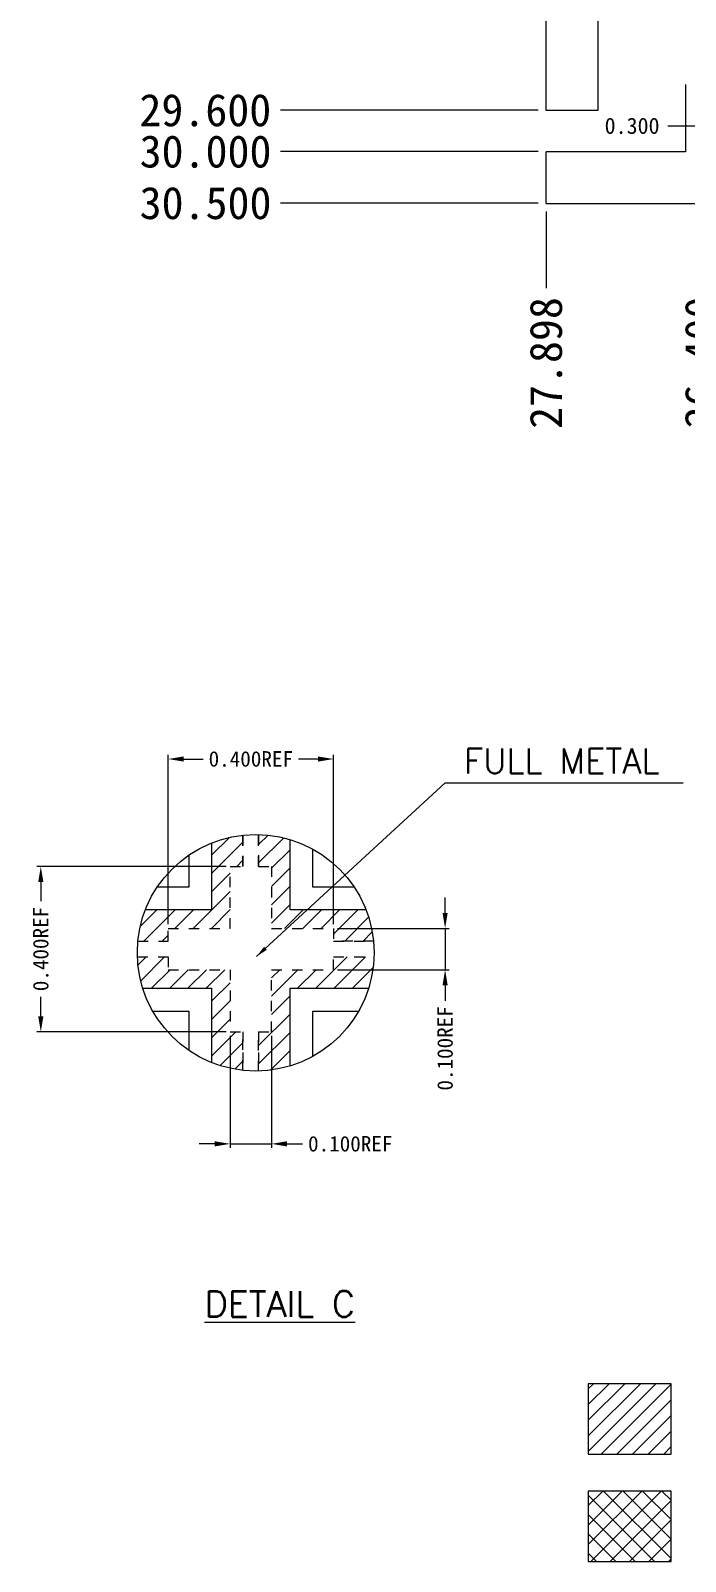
# Model space of a CAD drawing. Extents: x 1695.8 to 1728.7, y 273.4 to 317.1.
# Drawn here: x 1695.8 to 1702.14, y 273.42 to 288.24 of the extents above; entities that cross this region are included whole.
import ezdxf

# ---------------------------------------------------------------- set-up
doc = ezdxf.new("R2010")
doc.units = 0
doc.header["$MEASUREMENT"] = 0
doc.linetypes.add('CENTER', pattern=[2, 1.25, -0.25, 0.25, -0.25])
doc.linetypes.add('HIDDEN', pattern=[0.375, 0.25, -0.125])
for name, color, linetype in [('ETCH', 4, 'Continuous'), ('LFBOTTOM', 4, 'Continuous'), ('LFTOP', 7, 'Continuous'), ('TOP ETCH', 6, 'Continuous'), ('标注', 4, 'Continuous')]:
    doc.layers.add(name, color=color, linetype=linetype)
doc.layers.add('PKG', color=2, linetype='CENTER', lineweight=35)
doc.styles.add('SIMPLEX', font='SIMPLEX')
doc.styles.add('宋体', font='')
doc.styles.get('宋体').set_extended_font_data('SimSun')
doc.dimstyles.get("Standard").update_dxf_attribs({"dimscale": 1.5625, "dimtxt": 0.16, "dimasz": 0.16, "dimexe": 0.05, "dimexo": 0.05, "dimgap": 0.05, "dimtad": 0, "dimtih": 1, "dimtoh": 1, "dimdec": 3, "dimzin": 1, "dimdsep": 46, "dimtxsty": 'SIMPLEX', "dimcen": 0.009, "dimclrd": 256, "dimclre": 256, "dimclrt": 256, "dimadec": 0, "dimazin": 1, "dimtp": 0.05, "dimtm": 0.03, "dimtfac": 1, "dimtdec": 3, "dimtofl": 0, "dimtmove": 0, "dimatfit": 0, "dimfxl": 1, "dimtolj": 1, "dimtzin": 0, "dimlwd": -1, "dimlwe": -1, "dimarcsym": 0})

# ---------------------------------------------------------------- blocks, each defined once
blk = doc.blocks.new('*D6')
at = {"layer": 'Defpoints', "color": 0, "transparency": 16777216}
for p in [(1214.551, -439.265), (1184.082, -469.764), (1186.653, -469.765)]:
    blk.add_point(p, dxfattribs=at)
at = {"layer": '标注', "lineweight": 0, "transparency": 16777216}
for p, q in [((1184.582, -469.764), (1184.082, -469.764)), ((1185.082, -469.765), (1184.582, -469.764)), ((1186.575, -469.765), (1185.082, -469.765))]:
    blk.add_line(p, q, dxfattribs=at)
at = {"layer": '标注', "lineweight": 0, "transparency": 16777216, "insert": (1183.358, -469.764), "char_height": 0.3125, "attachment_point": 5, "style": '宋体'}
blk.add_mtext('\\A1;30.500', dxfattribs=at)
blk = doc.blocks.new('*D7')
at = {"layer": 'Defpoints', "color": 0, "transparency": 16777216}
for p in [(1214.551, -439.265), (1186.653, -469.765), (1186.653, -470.587)]:
    blk.add_point(p, dxfattribs=at)
at = {"layer": '标注', "lineweight": 0, "transparency": 16777216}
blk.add_line((1186.653, -469.844), (1186.653, -470.587), dxfattribs=at)
at = {"layer": '标注', "lineweight": 0, "transparency": 16777216, "insert": (1186.653, -471.311), "char_height": 0.3125, "attachment_point": 5, "rotation": 90, "style": '宋体'}
blk.add_mtext('\\A1;27.898', dxfattribs=at)
blk = doc.blocks.new('*D8')
at = {"layer": 'Defpoints', "color": 0, "transparency": 16777216}
for p in [(1214.551, -439.265), (1188.151, -468.615), (1188.153, -470.58)]:
    blk.add_point(p, dxfattribs=at)
at = {"layer": '标注', "lineweight": 0, "transparency": 16777216}
for p, q in [((1188.151, -468.694), (1188.151, -469.58)), ((1188.151, -469.58), (1188.153, -470.08)), ((1188.153, -470.08), (1188.153, -470.58))]:
    blk.add_line(p, q, dxfattribs=at)
at = {"layer": '标注', "lineweight": 0, "transparency": 16777216, "insert": (1188.153, -471.306), "char_height": 0.3125, "attachment_point": 5, "rotation": 90, "style": '宋体'}
blk.add_mtext('\\A1;26.400', dxfattribs=at)
blk = doc.blocks.new('*D11')
at = {"layer": 'Defpoints', "color": 0, "transparency": 16777216}
for p in [(1214.551, -439.265), (1184.082, -469.265), (1186.653, -469.265)]:
    blk.add_point(p, dxfattribs=at)
at = {"layer": '标注', "lineweight": 0, "transparency": 16777216}
for p, q in [((1184.582, -469.265), (1184.082, -469.265)), ((1185.082, -469.265), (1184.582, -469.265)), ((1186.575, -469.265), (1185.082, -469.265))]:
    blk.add_line(p, q, dxfattribs=at)
at = {"layer": '标注', "lineweight": 0, "transparency": 16777216, "insert": (1183.358, -469.265), "char_height": 0.3125, "attachment_point": 5, "style": '宋体'}
blk.add_mtext('\\A1;30.000', dxfattribs=at)
blk = doc.blocks.new('*D12')
at = {"layer": 'Defpoints', "color": 0, "transparency": 16777216}
for p in [(1214.551, -439.265), (1184.082, -468.865), (1186.653, -468.865)]:
    blk.add_point(p, dxfattribs=at)
at = {"layer": '标注', "lineweight": 0, "transparency": 16777216}
for p, q in [((1184.582, -468.865), (1184.082, -468.865)), ((1185.082, -468.865), (1184.582, -468.865)), ((1186.575, -468.865), (1185.082, -468.865))]:
    blk.add_line(p, q, dxfattribs=at)
at = {"layer": '标注', "lineweight": 0, "transparency": 16777216, "insert": (1183.356, -468.865), "char_height": 0.3125, "attachment_point": 5, "style": '宋体'}
blk.add_mtext('\\A1;29.600', dxfattribs=at)
blk = doc.blocks.new('*D18')
at = {"layer": 'Defpoints', "color": 0, "transparency": 16777216}
for p in [(1183.596, -476.183), (1181.764, -477.783), (1183.596, -477.783)]:
    blk.add_point(p, dxfattribs=at)
at = {"layer": '标注', "lineweight": 0, "transparency": 16777216}
for p, q in [((1183.556, -476.183), (1181.724, -476.183)), ((1181.764, -476.333), (1181.764, -476.521)), ((1181.764, -477.633), (1181.764, -477.445)), ((1183.556, -477.783), (1181.724, -477.783))]:
    blk.add_line(p, q, dxfattribs=at)
at = {"layer": '标注', "transparency": 16777216}
for points in [[(1181.789, -476.333), (1181.739, -476.333), (1181.764, -476.183)], [(1181.739, -477.633), (1181.789, -477.633), (1181.764, -477.783)]]:
    blk.add_solid(points, dxfattribs=at)
at = {"layer": '标注', "lineweight": 0, "transparency": 16777216, "insert": (1181.764, -476.983), "char_height": 0.15, "attachment_point": 5, "rotation": 90, "style": '宋体'}
blk.add_mtext('\\A1;0.400REF', dxfattribs=at)
blk = doc.blocks.new('*D19')
at = {"layer": 'Defpoints', "color": 0, "transparency": 16777216}
for p in [(1184.596, -475.144), (1182.996, -476.783), (1184.596, -476.783)]:
    blk.add_point(p, dxfattribs=at)
at = {"layer": '标注', "lineweight": 0, "transparency": 16777216}
for p, q in [((1182.996, -476.743), (1182.996, -475.104)), ((1183.146, -475.144), (1183.334, -475.144)), ((1184.446, -475.144), (1184.258, -475.144)), ((1184.596, -476.743), (1184.596, -475.104))]:
    blk.add_line(p, q, dxfattribs=at)
at = {"layer": '标注', "transparency": 16777216}
for points in [[(1183.146, -475.119), (1183.146, -475.169), (1182.996, -475.144)], [(1184.446, -475.169), (1184.446, -475.119), (1184.596, -475.144)]]:
    blk.add_solid(points, dxfattribs=at)
at = {"layer": '标注', "lineweight": 0, "transparency": 16777216, "insert": (1183.796, -475.144), "char_height": 0.15, "attachment_point": 5, "style": '宋体'}
blk.add_mtext('\\A1;0.400REF', dxfattribs=at)
blk = doc.blocks.new('*D20')
at = {"layer": 'Defpoints', "color": 0, "transparency": 16777216}
for p in [(1184.596, -476.783), (1184.596, -477.183), (1185.676, -477.183)]:
    blk.add_point(p, dxfattribs=at)
at = {"layer": '标注', "lineweight": 0, "transparency": 16777216}
for p, q in [((1185.676, -476.633), (1185.676, -476.483)), ((1184.636, -476.783), (1185.716, -476.783)), ((1185.676, -476.783), (1185.676, -477.183)), ((1184.636, -477.183), (1185.716, -477.183)), ((1185.676, -477.333), (1185.676, -477.483))]:
    blk.add_line(p, q, dxfattribs=at)
at = {"layer": '标注', "transparency": 16777216}
for points in [[(1185.651, -476.633), (1185.701, -476.633), (1185.676, -476.783)], [(1185.701, -477.333), (1185.651, -477.333), (1185.676, -477.183)]]:
    blk.add_solid(points, dxfattribs=at)
at = {"layer": '标注', "lineweight": 0, "transparency": 16777216, "insert": (1185.676, -477.945), "char_height": 0.15, "attachment_point": 5, "rotation": 90, "style": '宋体'}
blk.add_mtext('\\A1;0.100REF', dxfattribs=at)
blk = doc.blocks.new('*D21')
at = {"layer": 'Defpoints', "color": 0, "transparency": 16777216}
for p in [(1183.596, -477.783), (1183.996, -477.783), (1183.996, -478.869)]:
    blk.add_point(p, dxfattribs=at)
at = {"layer": '标注', "lineweight": 0, "transparency": 16777216}
for p, q in [((1183.596, -477.823), (1183.596, -478.909)), ((1183.996, -477.823), (1183.996, -478.909)), ((1183.446, -478.869), (1183.296, -478.869)), ((1183.596, -478.869), (1183.996, -478.869)), ((1184.146, -478.869), (1184.296, -478.869))]:
    blk.add_line(p, q, dxfattribs=at)
at = {"layer": '标注', "transparency": 16777216}
for points in [[(1183.446, -478.894), (1183.446, -478.844), (1183.596, -478.869)], [(1184.146, -478.844), (1184.146, -478.894), (1183.996, -478.869)]]:
    blk.add_solid(points, dxfattribs=at)
at = {"layer": '标注', "lineweight": 0, "transparency": 16777216, "insert": (1184.758, -478.869), "char_height": 0.15, "attachment_point": 5, "style": '宋体'}
blk.add_mtext('\\A1;0.100REF', dxfattribs=at)
blk = doc.blocks.new('*D36')
at = {"layer": 'Defpoints', "color": 0, "transparency": 16777216}
for p in [(1188.301, -468.615), (1188.601, -468.629), (1188.601, -469.016)]:
    blk.add_point(p, dxfattribs=at)
at = {"layer": '标注', "lineweight": 0, "transparency": 16777216}
for p, q in [((1188.301, -468.655), (1188.301, -469.055)), ((1188.601, -468.668), (1188.601, -469.055)), ((1187.832, -469.016), (1187.988, -469.016)), ((1187.988, -469.016), (1188.144, -469.016)), ((1188.301, -469.016), (1188.601, -469.016)), ((1188.757, -469.016), (1188.913, -469.016))]:
    blk.add_line(p, q, dxfattribs=at)
at = {"layer": '标注', "transparency": 16777216}
for points in [[(1188.144, -469.042), (1188.144, -468.99), (1188.301, -469.016)], [(1188.757, -468.99), (1188.757, -469.042), (1188.601, -469.016)]]:
    blk.add_solid(points, dxfattribs=at)
at = {"layer": '标注', "lineweight": 0, "transparency": 16777216, "insert": (1187.485, -469.016), "char_height": 0.1562, "attachment_point": 5, "style": '宋体'}
blk.add_mtext('\\A1;0.300', dxfattribs=at)

msp = doc.modelspace()

# ---------------------------------------------------------------- hatches: boundary and pattern name
at = {"layer": 'ETCH', "lineweight": 0}
h = msp.add_hatch(dxfattribs=at)
h.set_pattern_fill('ANSI31', color=256)
h.set_pattern_definition([(45, (594.21612, -0.71446), (-0.088388348, 0.088388348), [])])
h.paths.add_polyline_path([(1697.7322, 280.148), (1697.8562, 280.148), (1697.8562, 280.4508, 0.0687316), (1697.5522, 280.3747), (1697.5522, 279.728), (1696.9124, 279.728, 0.0685543), (1696.8398, 279.424), (1697.1322, 279.424), (1697.1322, 279.548), (1697.7322, 279.548)])
h.paths.add_polyline_path([(1699.0466, 279.728), (1698.3122, 279.728), (1698.3122, 280.408, 0.0675287), (1698.0082, 280.4571), (1698.0082, 280.148), (1698.1322, 280.148), (1698.1322, 279.548), (1698.7322, 279.548), (1698.7322, 279.424), (1699.1192, 279.424, 0.0685543)])
h.paths.add_polyline_path([(1699.124, 279.272), (1698.7322, 279.272), (1698.7322, 279.148), (1698.1322, 279.148), (1698.1322, 278.548), (1698.0082, 278.548), (1698.0082, 278.1674, 0.0675287), (1698.3122, 278.2164), (1698.3122, 278.968), (1699.0717, 278.968, 0.0676457)])
h.paths.add_polyline_path([(1697.7322, 279.148), (1697.1322, 279.148), (1697.1322, 279.272), (1696.835, 279.272, 0.0676457), (1696.8873, 278.968), (1697.5522, 278.968), (1697.5522, 278.2497, 0.0687316), (1697.8562, 278.1737), (1697.8562, 278.548), (1697.7322, 278.548)])
h = msp.add_hatch(dxfattribs=at)
h.set_pattern_fill('ANSI31', color=256, scale=0.854745, style=0)
h.set_pattern_definition([(45, (1744.31414, 331.80586), (-0.07554952, 0.07554952), [])])
h.paths.add_polyline_path([(1701.9984, 275.141), (1701.1969, 275.141), (1701.1969, 274.4598), (1701.9984, 274.4598)])
at = {"layer": 'TOP ETCH', "linetype": 'ByBlock', "lineweight": 0}
h = msp.add_hatch(dxfattribs=at)
h.set_pattern_fill('ANSI37', color=6, scale=1.0625, style=0)
h.set_pattern_definition([(45, (1404.0148, 316.17851), (-0.09391262, 0.09391262), []), (135, (1404.0148, 316.17851), (-0.09391262, -0.09391262), [])])
h.paths.add_polyline_path([(1701.1969, 273.4208), (1701.9984, 273.4208), (1701.9984, 274.102), (1701.1969, 274.102)])

# ---------------------------------------------------------------- linework, layer by layer
at = {"lineweight": 0}
for p, q in [((1702.1369, 287.7157, 0.002), (1702.1369, 287.0657, 0.002)), ((1702.1369, 287.0657, 0.002), (1700.7892, 287.0657, 0.002)), ((1700.7892, 286.5657, 0.002), (1700.7892, 287.0657, 0.002)), ((1700.7892, 286.5657, 0.002), (1703.6119, 286.5657, 0.002))]:
    msp.add_line(p, q, dxfattribs=at)
at = {"lineweight": 0, "ltscale": 10, "elevation": 0.002}
msp.add_lwpolyline([(1701.2892, 287.4657), (1700.7892, 287.4657), (1700.7892, 288.5907), (1701.2892, 288.5907)], close=True, dxfattribs=at)
at = {"layer": 'LFBOTTOM', "linetype": 'HIDDEN', "lineweight": 0, "ltscale": 0.2}
for p, q in [((1697.8562, 280.4508, 0.0084), (1697.8562, 280.148, 0.0084)), ((1697.8562, 280.148, 0.0084), (1697.8562, 280.4508, 0.0084)), ((1698.0082, 280.4571, 0.0084), (1698.0082, 280.148, 0.0084)), ((1698.0082, 280.148, 0.0084), (1698.0082, 280.4571, 0.0084)), ((1696.8398, 279.424, 0.0084), (1697.1322, 279.424, 0.0084)), ((1696.8398, 279.424, 0.0084), (1697.1322, 279.424, 0.0084)), ((1696.8398, 279.424, 0.0084), (1697.1322, 279.424, 0.0084)), ((1699.1192, 279.424, 0.0084), (1698.7322, 279.424, 0.0084)), ((1698.7322, 279.424, 0.0084), (1699.1192, 279.424, 0.0084)), ((1696.835, 279.272, 0.0084), (1697.1322, 279.272, 0.0084)), ((1696.835, 279.272, 0.0084), (1697.1322, 279.272, 0.0084)), ((1696.835, 279.272, 0.0084), (1697.1322, 279.272, 0.0084)), ((1698.7322, 279.272, 0.0084), (1699.124, 279.272, 0.0084)), ((1698.7322, 279.272, 0.0084), (1699.124, 279.272, 0.0084)), ((1697.8562, 278.548, 0.0084), (1697.8562, 278.1737, 0.0084)), ((1697.8562, 278.1737, 0.0084), (1697.8562, 278.548, 0.0084)), ((1698.0082, 278.548, 0.0084), (1698.0082, 278.1674, 0.0084)), ((1698.0082, 278.1674, 0.0084), (1698.0082, 278.548, 0.0084))]:
    msp.add_line(p, q, dxfattribs=at)
at = {"layer": 'LFBOTTOM', "linetype": 'HIDDEN', "lineweight": 0, "ltscale": 0.2, "elevation": 0.0084}
for points in [[(1697.1322, 279.424), (1697.1322, 279.548), (1697.7322, 279.548), (1697.7322, 280.148), (1697.8562, 280.148)], [(1698.0082, 280.148), (1698.1322, 280.148), (1698.1322, 279.548), (1698.7322, 279.548), (1698.7322, 279.424)], [(1697.1322, 279.272), (1697.1322, 279.148), (1697.7322, 279.148), (1697.7322, 278.548), (1697.8562, 278.548)], [(1698.0082, 278.548), (1698.1322, 278.548), (1698.1322, 279.148), (1698.7322, 279.148), (1698.7322, 279.272)]]:
    msp.add_lwpolyline(points, dxfattribs=at)
at = {"layer": 'LFTOP', "linetype": 'ByBlock', "lineweight": 0, "elevation": 0.0084}
for points in [[(1697.5522, 280.3747), (1697.5522, 279.728), (1696.9124, 279.728)], [(1699.0466, 279.728), (1698.3122, 279.728), (1698.3122, 280.408)], [(1696.8873, 278.968), (1697.5522, 278.968), (1697.5522, 278.2497)], [(1698.3122, 278.2164), (1698.3122, 278.968), (1699.0717, 278.968)]]:
    msp.add_lwpolyline(points, dxfattribs=at)
at = {"layer": 'PKG', "linetype": 'Continuous', "lineweight": 0}
for p, q in [((1696.983, 278.748, 0.0084), (1697.3322, 278.748, 0.0084)), ((1698.5322, 278.748, 0.0084), (1698.976, 278.748, 0.0084))]:
    msp.add_line(p, q, dxfattribs=at)
at = {"layer": 'PKG', "linetype": 'ByBlock', "lineweight": 0, "elevation": 0.0084}
for points in [[(1697.3322, 280.257), (1697.3322, 279.948), (1697.027, 279.948)], [(1698.932, 279.948), (1698.5322, 279.948), (1698.5322, 280.3152)], [(1696.983, 278.748), (1697.3322, 278.748), (1697.3322, 278.3675)], [(1698.5322, 278.3092), (1698.5322, 278.748), (1698.976, 278.748)]]:
    msp.add_lwpolyline(points, dxfattribs=at)
at = {"layer": '标注', "color": 7, "lineweight": 0}
for p, q in [((1701.1969, 275.141), (1701.1969, 274.4598)), ((1701.9984, 275.141), (1701.1969, 275.141)), ((1701.9984, 274.4598), (1701.9984, 275.141)), ((1701.1969, 274.4598), (1701.9984, 274.4598)), ((1701.1969, 274.102), (1701.1969, 273.4208)), ((1701.9984, 274.102), (1701.1969, 274.102)), ((1701.9984, 273.4208), (1701.9984, 274.102)), ((1701.1969, 273.4208), (1701.9984, 273.4208))]:
    msp.add_line(p, q, dxfattribs=at)
at = {"layer": '标注', "color": 2, "lineweight": 0}
msp.add_circle((1697.9795, 279.3122, 0.0004), 1.1452, dxfattribs=at)

# ---------------------------------------------------------------- texts
at = {"layer": '标注', "lineweight": 0, "attachment_point": 5, "style": 'SIMPLEX'}
for s, insert, char_height in [('FULL METAL', (1700.9412, 281.1674), 0.24), ('{\\LDETAIL C}', (1698.2131, 275.9129), 0.25)]:
    msp.add_mtext(s, dxfattribs=dict(at, insert=insert, char_height=char_height))

# ---------------------------------------------------------------- dimensions: what is measured, and where the dimension line sits
at = {"layer": '标注', "lineweight": 0}
for feature_location, offset, dtype, picture, middle in [((1700.7892, 287.4657, 0.002), (-2.5711, 0.0002), 0, '*D12', (1697.4923, 287.4659, 0.002)), ((1700.7892, 286.5657, 0.002), (-2.5711, 0.0017), 0, '*D6', (1697.494, 286.5674, 0.002)), ((1700.7892, 287.0657, 0.002), (-2.5711, 0.0002), 0, '*D11', (1697.494, 287.0659, 0.002)), ((1700.7892, 286.5657, 0.002), (0, -0.8212), 1, '*D7', (1700.7892, 285.0205, 0.002)), ((1702.2869, 287.7157, 0.002), (0.0023, -1.9647), 1, '*D8', (1702.2892, 285.0252, 0.002))]:
    dim = msp.add_ordinate_dim(feature_location=feature_location, offset=offset, dtype=dtype, origin=(1728.6869, 317.0657, 0.002), dimstyle='Standard', override={"dimtxt": 0.2, "dimtxsty": '宋体', "dimlwe": 0}, dxfattribs=at)
    dim.commit()
    dim.dimension.update_dxf_attribs({"geometry": picture, "text_midpoint": middle, "insert": (514.1363, 756.3311, 0.002)})
dim = msp.add_linear_dim(base=(1702.7369, 287.3149), p1=(1702.4369, 287.7157, 0.002), p2=(1702.7369, 287.7024, 0.002), dimstyle='Standard', override={"dimtxt": 0.1, "dimasz": 0.1, "dimexe": 0.025, "dimexo": 0.025, "dimtxsty": '宋体', "dimtofl": 1, "dimlwd": 0, "dimlwe": 0}, dxfattribs=at)
dim.commit()
dim.dimension.update_dxf_attribs({"geometry": '*D36', "text_midpoint": (1701.6216, 287.3149), "dimtype": 128, "insert": (514.1363, 756.3311)})
for base, p1, p2, picture, middle in [((1698.7322, 281.1872), (1697.1322, 279.548, 0.0084), (1698.7322, 279.548, 0.0084), '*D19', (1697.9322, 281.1872)), ((1698.1322, 277.4621), (1697.7322, 278.548, 0.0084), (1698.1322, 278.548, 0.0084), '*D21', (1698.8942, 277.4621))]:
    dim = msp.add_linear_dim(base=base, p1=p1, p2=p2, dimstyle='Standard', override={"dimscale": 1, "dimtxt": 0.15, "dimasz": 0.15, "dimexe": 0.04, "dimexo": 0.04, "dimgap": 0.04, "dimtih": 0, "dimtoh": 0, "dimlfac": 0.25, "dimpost": '<>REF', "dimtxsty": '宋体', "dimclrt": 256, "dimtofl": 1, "dimlwd": 0, "dimlwe": 0}, dxfattribs=at)
    dim.commit()
    dim.dimension.update_dxf_attribs({"geometry": picture, "text_midpoint": middle, "insert": (514.1363, 756.3311)})
for base, p1, p2, picture, middle in [((1695.9003, 278.548), (1697.7322, 280.148, 0.0084), (1697.7322, 278.548, 0.0084), '*D18', (1695.9003, 279.348)), ((1699.8119, 279.148), (1698.7322, 279.548, 0.0084), (1698.7322, 279.148, 0.0084), '*D20', (1699.8119, 278.386))]:
    dim = msp.add_linear_dim(base=base, p1=p1, p2=p2, angle=90, dimstyle='Standard', override={"dimscale": 1, "dimtxt": 0.15, "dimasz": 0.15, "dimexe": 0.04, "dimexo": 0.04, "dimgap": 0.04, "dimtih": 0, "dimtoh": 0, "dimlfac": 0.25, "dimpost": '<>REF', "dimtxsty": '宋体', "dimclrt": 256, "dimtofl": 1, "dimlwd": 0, "dimlwe": 0}, dxfattribs=at)
    dim.commit()
    dim.dimension.update_dxf_attribs({"geometry": picture, "text_midpoint": middle, "insert": (514.1363, 756.3311)})

# ---------------------------------------------------------------- leaders
msp.add_leader([(1697.9858, 279.2743), (1699.8127, 280.9554), (1702.1146, 280.9554)], dimstyle='Standard', override={"dimscale": 1, "dimtxt": 0.12, "dimasz": 0.12, "dimexe": 0.04, "dimexo": 0.04, "dimgap": 0.04, "dimtad": 0, "dimtih": 0, "dimtoh": 0, "dimlwd": 0}, dxfattribs=at)

doc.saveas('drawing.dxf')
